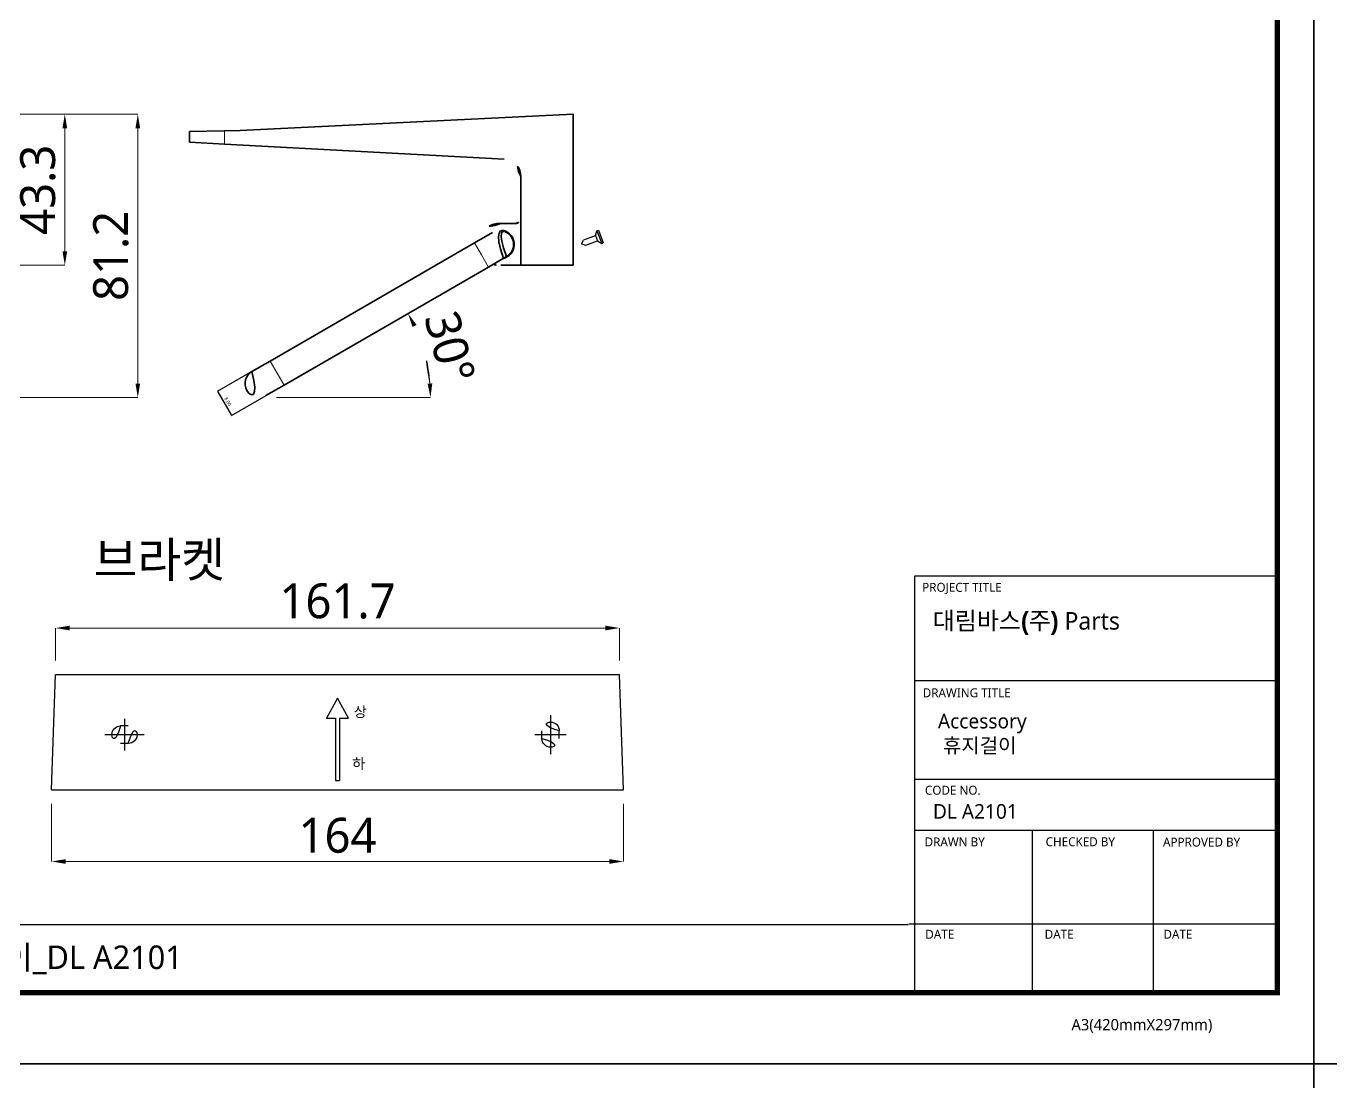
# Model space of a CAD drawing. Extents: x 16296677952 to 16296679688, y -37409618576 to -37409617304.
# Drawn here: x 16296678310 to 16296678684.2, y -37409617909.1 to -37409617606.6 of the extents above; entities that cross this region are included whole.
import ezdxf

# ---------------------------------------------------------------- set-up
doc = ezdxf.new("R2010")
doc.units = 0
doc.header["$LTSCALE"] = 10
doc.header["$MEASUREMENT"] = 0
doc.header["$PDMODE"] = 3
doc.header["$PDSIZE"] = -10
doc.linetypes.add('CENTER', pattern=[2, 1.25, -0.25, 0.25, -0.25])
doc.layers.get('0').update_dxf_attribs({"linetype": 'CONTINUOUS'})
doc.layers.get('DEFPOINTS').update_dxf_attribs({"linetype": 'CONTINUOUS'})
doc.layers.add('1', color=7, linetype='CONTINUOUS')
doc.layers.add('FRAME070', color=5, linetype='CONTINUOUS')
doc.styles.add('Daelim Dimension', font='')
doc.styles.get('Daelim Dimension').set_extended_font_data('NanumGothic')
doc.dimstyles.new('DEFAULT', dxfattribs={"dimscale": 2, "dimtxt": 2, "dimasz": 2, "dimexe": 0, "dimexo": 2, "dimgap": 1, "dimtad": 1, "dimdec": 1, "dimzin": 9, "dimdsep": 46, "dimtxsty": 'Daelim Dimension', "dimcen": 0.5, "dimclrd": 252, "dimclre": 252, "dimclrt": 3, "dimadec": 1, "dimazin": 0, "dimtfac": 1, "dimtdec": 1, "dimtix": 1, "dimtmove": 0, "dimatfit": 3, "dimfxl": 1, "dimtolj": 1, "dimtzin": 1, "dimlwd": 9, "dimlwe": 9, "dimarcsym": 0})
doc.dimstyles.get("Standard").update_dxf_attribs({"dimtxt": 1, "dimasz": 0.18, "dimexe": 0.18, "dimexo": 0.0625, "dimgap": 0.5, "dimtad": 1, "dimzin": 0, "dimdsep": 46, "dimtxsty": 'Daelim Dimension', "dimcen": 0.09, "dimadec": 0, "dimazin": 0, "dimtfac": 1, "dimtofl": 0, "dimtmove": 2, "dimatfit": 3, "dimfxl": 1, "dimtolj": 1, "dimtzin": 0, "dimarcsym": 0})

# ---------------------------------------------------------------- blocks, each defined once
blk = doc.blocks.new('*D4')
at = {"color": 0, "lineweight": -2, "transparency": 16777216}
for p, q in [((16296678374.67214, -37409617705.57052), (16296678364.73506, -37409617711.31139)), ((16296678364.98096, -37409617711.3772), (16296678368.80281, -37409617717.99257)), ((16296678378.67408, -37409617712.4976), (16296678368.73699, -37409617718.23847))]:
    blk.add_line(p, q, dxfattribs=at)
at = {"color": 0, "transparency": 16777216}
for points in [[(16296678365.00694, -37409617711.3622), (16296678364.95498, -37409617711.39221), (16296678364.89092, -37409617711.22134)], [(16296678368.82878, -37409617717.97756), (16296678368.77683, -37409617718.00758), (16296678368.89285, -37409617718.14843)]]:
    blk.add_solid(points, dxfattribs=at)
at = {"layer": 'DEFPOINTS', "color": 0, "transparency": 16777216}
for p in [(16296678374.72626, -37409617705.53925), (16296678378.72819, -37409617712.46634), (16296678368.89285, -37409617718.14843)]:
    blk.add_point(p, dxfattribs=at)
at = {"color": 0, "transparency": 16777216, "insert": (16296678367.81847, -37409617714.14958), "char_height": 1, "attachment_point": 5, "rotation": 300.0159734307366, "style": 'Daelim Dimension'}
blk.add_mtext('\\A1;8.00', dxfattribs=at)
blk = doc.blocks.new('*D27')
at = {"color": 5, "lineweight": 9, "transparency": 16777216}
for p, q in [((16296678304.85209, -37409617631.81535), (16296678341.99181, -37409617631.81535)), ((16296678341.99181, -37409617635.81535), (16296678341.99181, -37409617709.00221)), ((16296678273.20337, -37409617713.00221), (16296678341.99181, -37409617713.00221))]:
    blk.add_line(p, q, dxfattribs=at)
at = {"color": 5, "transparency": 16777216}
for points in [[(16296678341.32514, -37409617635.81535), (16296678342.65847, -37409617635.81535), (16296678341.99181, -37409617631.81535)], [(16296678341.32514, -37409617709.00221), (16296678342.65847, -37409617709.00221), (16296678341.99181, -37409617713.00221)]]:
    blk.add_solid(points, dxfattribs=at)
at = {"layer": 'DEFPOINTS', "color": 0, "transparency": 16777216}
for p in [(16296678300.85209, -37409617631.81535), (16296678269.20337, -37409617713.00221), (16296678341.99181, -37409617713.00221)]:
    blk.add_point(p, dxfattribs=at)
at = {"color": 7, "transparency": 16777216, "insert": (16296678334.29081, -37409617672.40878), "char_height": 10, "attachment_point": 5, "rotation": 90, "style": 'Daelim Dimension'}
blk.add_mtext('\\A1;81.2', dxfattribs=at)
blk = doc.blocks.new('*D28')
at = {"color": 5, "lineweight": 9, "transparency": 16777216}
for p, q in [((16296678304.85209, -37409617631.81535), (16296678321.05699, -37409617631.81535)), ((16296678321.05699, -37409617635.81535), (16296678321.05699, -37409617671.11748)), ((16296678304.85209, -37409617675.11748), (16296678321.05699, -37409617675.11748))]:
    blk.add_line(p, q, dxfattribs=at)
at = {"color": 5, "transparency": 16777216}
for points in [[(16296678320.39032, -37409617635.81535), (16296678321.72366, -37409617635.81535), (16296678321.05699, -37409617631.81535)], [(16296678320.39032, -37409617671.11748), (16296678321.72366, -37409617671.11748), (16296678321.05699, -37409617675.11748)]]:
    blk.add_solid(points, dxfattribs=at)
at = {"layer": 'DEFPOINTS', "color": 0, "transparency": 16777216}
for p in [(16296678300.85209, -37409617631.81535), (16296678300.85209, -37409617675.11748), (16296678321.05699, -37409617675.11748)]:
    blk.add_point(p, dxfattribs=at)
at = {"color": 7, "transparency": 16777216, "insert": (16296678313.35599, -37409617653.46642), "char_height": 10, "attachment_point": 5, "rotation": 90, "style": 'Daelim Dimension'}
blk.add_mtext('\\A1;43.3', dxfattribs=at)
blk = doc.blocks.new('*D5')
at = {"color": 5, "lineweight": 9, "transparency": 16777216}
for p, q in [((16296678318.41957, -37409617788.37187), (16296678318.41957, -37409617779.0723)), ((16296678322.41957, -37409617779.0723), (16296678476.11957, -37409617779.0723)), ((16296678480.11957, -37409617788.37187), (16296678480.11957, -37409617779.0723))]:
    blk.add_line(p, q, dxfattribs=at)
at = {"color": 5, "transparency": 16777216}
for points in [[(16296678322.41957, -37409617778.40563), (16296678322.41957, -37409617779.73896), (16296678318.41957, -37409617779.0723)], [(16296678476.11957, -37409617778.40563), (16296678476.11957, -37409617779.73896), (16296678480.11957, -37409617779.0723)]]:
    blk.add_solid(points, dxfattribs=at)
at = {"layer": 'DEFPOINTS', "color": 0, "transparency": 16777216}
for p in [(16296678480.11957, -37409617779.0723), (16296678318.41957, -37409617792.37187), (16296678480.11957, -37409617792.37187)]:
    blk.add_point(p, dxfattribs=at)
at = {"color": 7, "transparency": 16777216, "insert": (16296678399.26957, -37409617771.37129), "char_height": 10, "attachment_point": 5, "style": 'Daelim Dimension'}
blk.add_mtext('\\A1;161.7', dxfattribs=at)
blk = doc.blocks.new('*D6')
at = {"color": 5, "lineweight": 9, "transparency": 16777216}
for p, q in [((16296678317.26957, -37409617829.47188), (16296678317.26957, -37409617845.97965)), ((16296678481.26957, -37409617829.47188), (16296678481.26957, -37409617845.97965)), ((16296678321.26957, -37409617845.97965), (16296678477.26957, -37409617845.97965))]:
    blk.add_line(p, q, dxfattribs=at)
at = {"color": 5, "transparency": 16777216}
for points in [[(16296678321.26957, -37409617845.31299), (16296678321.26957, -37409617846.64632), (16296678317.26957, -37409617845.97965)], [(16296678477.26957, -37409617845.31299), (16296678477.26957, -37409617846.64632), (16296678481.26957, -37409617845.97965)]]:
    blk.add_solid(points, dxfattribs=at)
at = {"layer": 'DEFPOINTS', "color": 0, "transparency": 16777216}
for p in [(16296678317.26957, -37409617825.47188), (16296678481.26957, -37409617825.47188), (16296678481.26957, -37409617845.97965)]:
    blk.add_point(p, dxfattribs=at)
at = {"color": 7, "transparency": 16777216, "insert": (16296678399.26957, -37409617838.53616), "char_height": 10, "attachment_point": 5, "style": 'Daelim Dimension'}
blk.add_mtext('\\A1;164', dxfattribs=at)
blk = doc.blocks.new('*D8')
at = {"color": 5, "lineweight": 9, "transparency": 16777216}
for p, q in [((16296678387.38846, -37409617707.46635), (16296678419.48988, -37409617688.93265)), ((16296678381.80007, -37409617713.00203), (16296678425.93928, -37409617713.00005))]:
    blk.add_line(p, q, dxfattribs=at)
blk.add_arc((16296678377.80007, -37409617713.0022), 48.1392141466478, 4.76477243445303, 25.23771187542432, dxfattribs=at)
at = {"color": 5, "transparency": 16777216}
for points in [[(16296678420.75353, -37409617692.78591), (16296678421.93493, -37409617692.16779), (16296678419.48988, -37409617688.93265)], [(16296678426.43901, -37409617708.97578), (16296678425.10683, -37409617709.03124), (16296678425.93928, -37409617713.00005)]]:
    blk.add_solid(points, dxfattribs=at)
at = {"layer": 'DEFPOINTS', "color": 0, "transparency": 16777216}
for p in [(16296678423.0359, -37409617696.53699), (16296678383.92436, -37409617709.46635), (16296678376.7282, -37409617713.00225), (16296678376.8282, -37409617713.00224), (16296678378.72819, -37409617712.46635)]:
    blk.add_point(p, dxfattribs=at)
at = {"color": 7, "transparency": 16777216, "insert": (16296678431.49554, -37409617698.61372), "char_height": 10, "attachment_point": 5, "rotation": 285.0008490775041, "style": 'Daelim Dimension'}
blk.add_mtext('\\A1;30%%D', dxfattribs=at)

msp = doc.modelspace()

# ---------------------------------------------------------------- linework, layer by layer
at = {"color": 7, "lineweight": 35}
for p, q in [((16296678371.36809, -37409617636.48351), (16296678466.81511, -37409617631.81541)), ((16296678466.81511, -37409617631.81541), (16296678466.81511, -37409617658.81749)), ((16296678366.81511, -37409617640.35899), (16296678447.08543, -37409617644.70561)), ((16296678451.81511, -37409617675.11748), (16296678451.81511, -37409617649.69829)), ((16296678379.92436, -37409617702.53813), (16296678438.5543, -37409617668.68816)), ((16296678442.5543, -37409617675.61632), (16296678383.92436, -37409617709.46635))]:
    msp.add_line(p, q, dxfattribs=at)
at = {"color": 7, "lineweight": 35, "ltscale": 0.2500380597024057}
msp.add_line((16296678366.81511, -37409617636.56303), (16296678356.81511, -37409617636.73753), dxfattribs=at)
at = {"color": 7, "lineweight": 35, "ltscale": 0.0769989013671875}
msp.add_line((16296678356.81511, -37409617636.73753), (16296678356.81511, -37409617639.81749), dxfattribs=at)
at = {"color": 7, "lineweight": 35, "ltscale": 0.1138418261095718}
msp.add_line((16296678366.81511, -37409617636.56303), (16296678371.36809, -37409617636.48351), dxfattribs=at)
at = {"color": 7, "lineweight": 13, "ltscale": 0.09489898681640625}
msp.add_line((16296678366.81511, -37409617640.35899), (16296678366.81511, -37409617636.56303), dxfattribs=at)
at = {"color": 7, "lineweight": 35, "ltscale": 0.2503662648007964}
msp.add_line((16296678356.81511, -37409617639.81749), (16296678366.81511, -37409617640.35899), dxfattribs=at)
at = {"color": 7, "lineweight": 35, "ltscale": 0.08249969482421875}
msp.add_line((16296678466.81511, -37409617658.81749), (16296678466.81511, -37409617662.11748), dxfattribs=at)
at = {"color": 7, "lineweight": 35, "ltscale": 0.0001312255859375}
msp.add_line((16296678446.06511, -37409617663.11748), (16296678446.06511, -37409617663.12273), dxfattribs=at)
at = {"color": 7, "lineweight": 35, "ltscale": 0.10625}
msp.add_line((16296678446.06511, -37409617663.11748), (16296678450.31511, -37409617663.11748), dxfattribs=at)
at = {"color": 7, "lineweight": 35, "ltscale": 0.325}
msp.add_line((16296678466.81511, -37409617662.11748), (16296678466.81511, -37409617675.11748), dxfattribs=at)
at = {"color": 7, "lineweight": 35, "ltscale": 0.1499989939897424}
for p, q in [((16296678438.5543, -37409617668.68816), (16296678443.75041, -37409617665.68816)), ((16296678447.75041, -37409617672.61632), (16296678442.5543, -37409617675.61632))]:
    msp.add_line(p, q, dxfattribs=at)
at = {"color": 7, "lineweight": 13, "ltscale": 0.09999888884450443}
msp.add_line((16296678438.5543, -37409617668.68816), (16296678440.5543, -37409617672.15221), dxfattribs=at)
at = {"color": 7, "lineweight": 13, "ltscale": 0.1000002102924162}
for p, q in [((16296678440.5543, -37409617672.15221), (16296678442.5543, -37409617675.61632)), ((16296678379.92436, -37409617702.53813), (16296678381.92436, -37409617706.00224)), ((16296678381.92436, -37409617706.00224), (16296678383.92436, -37409617709.46635))]:
    msp.add_line(p, q, dxfattribs=at)
at = {"color": 7, "lineweight": 35, "ltscale": 0.00012969970703125}
msp.add_line((16296678446.06511, -37409617675.11229), (16296678446.06511, -37409617675.11748), dxfattribs=at)
at = {"color": 7, "lineweight": 35, "ltscale": 0.14375}
msp.add_line((16296678446.06511, -37409617675.11748), (16296678451.81511, -37409617675.11748), dxfattribs=at)
at = {"color": 7, "lineweight": 35, "ltscale": 0.375}
msp.add_line((16296678451.81511, -37409617675.11748), (16296678466.81511, -37409617675.11748), dxfattribs=at)
at = {"color": 7, "lineweight": 35, "ltscale": 0.1471893310546875}
msp.add_line((16296678460.81511, -37409617675.11748), (16296678466.70268, -37409617675.11748), dxfattribs=at)
at = {"color": 7, "lineweight": 35, "ltscale": 0.0028106689453125}
msp.add_line((16296678466.70268, -37409617675.11748), (16296678466.81511, -37409617675.11748), dxfattribs=at)
at = {"color": 7, "lineweight": 35, "ltscale": 0.1500003154386244}
for p, q in [((16296678374.72819, -37409617705.53813), (16296678379.92436, -37409617702.53813)), ((16296678378.72819, -37409617712.46635), (16296678383.92436, -37409617709.46635)), ((16296678383.92436, -37409617709.46635), (16296678378.72819, -37409617712.46635))]:
    msp.add_line(p, q, dxfattribs=at)
at = {"color": 7, "lineweight": 35, "ltscale": 0.2624998912924587}
msp.add_line((16296678383.92436, -37409617709.46635), (16296678393.01762, -37409617704.21635), dxfattribs=at)
at = {"color": 7, "lineweight": 35, "ltscale": 0.001586341754711057}
msp.add_line((16296678393.07261, -37409617704.18462), (16296678393.01817, -37409617704.21721), dxfattribs=at)
at = {"color": 5, "ltscale": 40}
for p, q in [((16296678668.77466, -37409617764.15817), (16296678564.73157, -37409617764.15817)), ((16296678668.77466, -37409617794.23118), (16296678564.73157, -37409617794.23118)), ((16296678668.77466, -37409617794.23118), (16296678564.73157, -37409617794.23118)), ((16296678668.77466, -37409617822.52087), (16296678564.73157, -37409617822.52087)), ((16296678668.77466, -37409617822.52087), (16296678564.73157, -37409617822.52087)), ((16296678668.77466, -37409617837.11152), (16296678564.73157, -37409617837.11152)), ((16296678668.77466, -37409617837.11152), (16296678564.73157, -37409617837.11152)), ((16296678598.52567, -37409617837.11152), (16296678598.52567, -37409617883.5585)), ((16296678633.20821, -37409617837.11152), (16296678633.20821, -37409617883.5585)), ((16296678668.77466, -37409617863.94216), (16296678563.08702, -37409617863.94216)), ((16296678668.77466, -37409617863.94216), (16296678565.54217, -37409617863.94216)), ((16296678668.77466, -37409617883.5585), (16296678579.60945, -37409617883.5585))]:
    msp.add_line(p, q, dxfattribs=at)
at = {"color": 5, "ltscale": 0.5}
msp.add_line((16296678564.73157, -37409617764.15817), (16296678564.73157, -37409617884.18784), dxfattribs=at)
at = {"color": 1, "linetype": 'CENTER'}
for p, q in [((16296678338.16957, -37409617805.12188), (16296678338.16957, -37409617814.12188)), ((16296678460.36957, -37409617804.02188), (16296678460.36957, -37409617815.22188)), ((16296678332.56957, -37409617809.62188), (16296678343.76957, -37409617809.62188)), ((16296678455.86957, -37409617809.62188), (16296678464.86957, -37409617809.62188))]:
    msp.add_line(p, q, dxfattribs=at)
at = {"color": 5}
msp.add_line((16296678038.77455, -37409617864.01657), (16296678562.96183, -37409617864.01657), dxfattribs=at)
at = {"ltscale": 0.5}
for points in [[(16296678028.30635, -37409617903.98346), (16296678679.30635, -37409617903.98346), (16296678679.30635, -37409617426.98346), (16296678028.30635, -37409617426.98346)], [(16296678679.30635, -37409617903.98346), (16296679330.30635, -37409617903.98346), (16296679330.30635, -37409617426.98346), (16296678679.30635, -37409617426.98346)], [(16296678028.30635, -37409618380.98346), (16296678679.30635, -37409618380.98346), (16296678679.30635, -37409617903.98346), (16296678028.30635, -37409617903.98346)], [(16296678679.30635, -37409618380.98346), (16296679330.30635, -37409618380.98346), (16296679330.30635, -37409617903.98346), (16296678679.30635, -37409617903.98346)]]:
    msp.add_lwpolyline(points, close=True, dxfattribs=at)
at = {"color": 5, "linetype": 'ByBlock', "lineweight": 200, "const_width": 1.5}
msp.add_lwpolyline([(16296678038.77455, -37409617883.55874), (16296678668.77455, -37409617883.55874), (16296678668.77455, -37409617438.05874), (16296678038.77455, -37409617438.05874)], close=True, dxfattribs=at)
at = {"color": 7, "lineweight": 35}
for centre, radius, start, end in [((16296678446.81511, -37409617649.69829), 5, 0, 86.90030878739626), ((16296678445.81511, -37409617669.11748), 6, 87.61201778553264, 168.1605788347712), ((16296678450.31511, -37409617661.61748), 1.5, 270, 0), ((16296678445.81511, -37409617669.11748), 4.15, 284.4312785139452, 135.3347555481195), ((16296678445.75041, -37409617669.15221), 4, 299.9999304359928, 119.9999304359928), ((16296678445.81511, -37409617669.11748), 6, 251.7813529686093, 272.3879822144673), ((16296678376.72819, -37409617709.00224), 4, 119.9999304359928, 299.9999304359928)]:
    msp.add_arc(centre, radius, start, end, dxfattribs=at)
at = {"layer": '1'}
for p, q in [((16296678317.26957, -37409617825.47188), (16296678318.41957, -37409617792.37187)), ((16296678318.41957, -37409617792.37187), (16296678480.11957, -37409617792.37187)), ((16296678481.26957, -37409617825.47188), (16296678480.11957, -37409617792.37187)), ((16296678399.26957, -37409617799.17188), (16296678396.11957, -37409617804.87188)), ((16296678402.41957, -37409617804.87188), (16296678399.26957, -37409617799.17188)), ((16296678396.11957, -37409617804.87188), (16296678398.66957, -37409617804.87188)), ((16296678398.66957, -37409617804.87188), (16296678398.66957, -37409617822.77188)), ((16296678399.86957, -37409617804.87188), (16296678399.86957, -37409617822.77188)), ((16296678399.86957, -37409617804.87188), (16296678402.41957, -37409617804.87188)), ((16296678339.26957, -37409617807.12188), (16296678337.06957, -37409617807.12188)), ((16296678457.86957, -37409617810.72188), (16296678457.86957, -37409617808.52188)), ((16296678462.86957, -37409617810.72188), (16296678462.86957, -37409617808.52188)), ((16296678339.26957, -37409617812.12188), (16296678337.06957, -37409617812.12188)), ((16296678398.66957, -37409617822.77188), (16296678399.86957, -37409617822.77188)), ((16296678317.26957, -37409617825.47188), (16296678481.26957, -37409617825.47188))]:
    msp.add_line(p, q, dxfattribs=at)
for centre, start, end in [((16296678337.06957, -37409617809.62188), 90, 270), ((16296678339.26957, -37409617809.62188), 270, 90), ((16296678460.36957, -37409617808.52188), 0, 180), ((16296678460.36957, -37409617810.72188), 180, 0)]:
    msp.add_arc(centre, 2.5, start, end, dxfattribs=at)
at = {"layer": 'FRAME070', "color": 7}
for p, q in [((16296678469.9198, -37409617667.82272), (16296678473.27279, -37409617666.58373)), ((16296678473.27279, -37409617666.58373), (16296678473.68435, -37409617665.21632)), ((16296678473.27279, -37409617666.58373), (16296678473.82737, -37409617668.08454)), ((16296678473.68435, -37409617665.21632), (16296678474.15335, -37409617665.04301)), ((16296678473.68435, -37409617665.21632), (16296678475.0292, -37409617668.85579)), ((16296678474.15335, -37409617665.04301), (16296678475.4982, -37409617668.68248)), ((16296678469.25235, -37409617668.92223), (16296678469.83612, -37409617667.89381)), ((16296678469.25235, -37409617668.92223), (16296678470.36457, -37409617669.32394)), ((16296678470.47438, -37409617669.32353), (16296678473.82737, -37409617668.08454)), ((16296678473.82737, -37409617668.08454), (16296678475.0292, -37409617668.85579)), ((16296678475.0292, -37409617668.85579), (16296678475.4982, -37409617668.68248))]:
    msp.add_line(p, q, dxfattribs=at)
for centre, start, end in [((16296678469.97526, -37409617667.9728), 110.2801256698325, 150.4190788786667), ((16296678470.41892, -37409617669.17345), 250.1413137402688, 290.2801256698326)]:
    msp.add_arc(centre, 0.16, start, end, dxfattribs=at)

# ---------------------------------------------------------------- texts
at = {"color": 5, "ltscale": 40, "style": 'Daelim Dimension'}
for s, height, p in [('PROJECT TITLE', 2.569011268178083, (16296678566.93413, -37409617768.68665)), ('DRAWING TITLE', 2.569011268178083, (16296678567.09883, -37409617798.92254)), ('CODE NO.', 2.569011268178083, (16296678567.74307, -37409617826.84452)), ('DRAWN BY', 2.56901126817932, (16296678567.64233, -37409617841.65292)), ('CHECKED BY', 2.569011268178083, (16296678602.3525, -37409617841.60735)), ('APPROVED BY', 2.569011268176848, (16296678636.01589, -37409617841.69034)), ('DATE', 2.56901126817932, (16296678567.84299, -37409617868.13091)), ('DATE', 2.56901126817932, (16296678602.07932, -37409617868.13091)), ('DATE', 2.56901126817932, (16296678636.13403, -37409617868.13091)), ('A3(420mmX297mm)', 3.242371325745245, (16296678609.75961, -37409617894.37445))]:
    msp.add_text(s, height=height, dxfattribs=at).set_placement(p)
at = {"color": 7, "insert": (16296678348.15802, -37409617760.01576), "char_height": 10, "attachment_point": 5, "style": 'Daelim Dimension'}
msp.add_mtext('\\A1;브라켓', dxfattribs=at)
at = {"attachment_point": 1, "style": 'Daelim Dimension'}
for s, insert, char_height, width in [('{\\fPretendard Variable SemiBold|b0|i0|c129|p2;\\C7;대림바스(주)} Parts', (16296678569.98984, -37409617774.48848), 5.036000791388537, 80.93992813016338), (' Accessory\\P  휴지걸이', (16296678570.03427, -37409617803.63493), 4.204123560000001, 70.75110059714156), ('DL A2101', (16296678570.03427, -37409617829.52633), 4.204123560000001, 70.75110059714156)]:
    msp.add_mtext(s, dxfattribs=dict(at, insert=insert, char_height=char_height, width=width))
at = {"color": 2, "linetype": 'Continuous', "char_height": 3, "width": 4.757141801294011, "attachment_point": 7, "style": 'Daelim Dimension'}
for s, insert in [('상', (16296678403.91957, -37409617804.87188)), ('하', (16296678403.46957, -37409617819.77188))]:
    msp.add_mtext(s, dxfattribs=dict(at, insert=insert))
at = {"color": 2, "insert": (16296678155.64681, -37409617870.06269), "char_height": 6.756627150000003, "width": 315.2094413265866, "attachment_point": 1, "style": 'Daelim Dimension'}
msp.add_mtext('{\\fPretendard Variable SemiBold|b0|i0|c129|p2;대림바스(주)}_Parts_Accessory_{\\fGulim|b0|i0|c129|p50;휴지걸이}_DL A2101', dxfattribs=at)

# ---------------------------------------------------------------- dimensions: what is measured, and where the dimension line sits
at = {"color": 7}
dim = msp.add_linear_dim(base=(16296678341.99181, -37409617713.00221), p1=(16296678300.85209, -37409617631.81535), p2=(16296678269.20337, -37409617713.00221), angle=90, text='81.2', dimstyle='DEFAULT', override={"dimtxt": 5, "dimclrd": 5, "dimclre": 5, "dimclrt": 7}, dxfattribs=at)
dim.commit()
dim.dimension.update_dxf_attribs({"geometry": '*D27', "text_midpoint": (16296678334.29081, -37409617672.40878)})
dim = msp.add_linear_dim(base=(16296678321.05699, -37409617675.11748), p1=(16296678300.85209, -37409617631.81535), p2=(16296678300.85209, -37409617675.11748), angle=90, dimstyle='DEFAULT', override={"dimtxt": 5, "dimclrd": 5, "dimclre": 5, "dimclrt": 7}, dxfattribs=at)
dim.commit()
dim.dimension.update_dxf_attribs({"geometry": '*D28', "text_midpoint": (16296678313.35599, -37409617653.46642)})
dim = msp.add_angular_dim_2l(base=(16296678423.0359, -37409617696.53699), line1=((16296678376.72819, -37409617713.00224), (16296678376.82819, -37409617713.00224)), line2=((16296678383.92436, -37409617709.46635), (16296678378.72819, -37409617712.46635)), text='30%%D', dimstyle='DEFAULT', override={"dimtxt": 5, "dimclrd": 5, "dimclre": 5, "dimclrt": 7}, dxfattribs=at)
dim.commit()
dim.dimension.update_dxf_attribs({"geometry": '*D8', "text_midpoint": (16296678424.2988, -37409617700.54219), "dimtype": 162})
dim = msp.add_aligned_dim(p1=(16296678374.72626, -37409617705.53925), p2=(16296678378.72819, -37409617712.46634), distance=-11.358698896720526, dimstyle='Standard', override={"dimfxl": 1.25})
dim.commit()
dim.dimension.update_dxf_attribs({"geometry": '*D4', "text_midpoint": (16296678367.81847, -37409617714.14958)})
for base, p1, p2, picture, middle in [((16296678480.11957, -37409617779.0723), (16296678318.41957, -37409617792.37187), (16296678480.11957, -37409617792.37187), '*D5', (16296678399.26957, -37409617779.0723)), ((16296678481.26957, -37409617845.97965), (16296678317.26957, -37409617825.47188), (16296678481.26957, -37409617825.47188), '*D6', (16296678399.26957, -37409617845.97965))]:
    dim = msp.add_linear_dim(base=base, p1=p1, p2=p2, dimstyle='DEFAULT', override={"dimtxt": 5, "dimclrd": 5, "dimclre": 5, "dimclrt": 7}, dxfattribs=at)
    dim.commit()
    dim.dimension.update_dxf_attribs({"geometry": picture, "text_midpoint": middle, "dimtype": 160})

doc.saveas('drawing.dxf')
